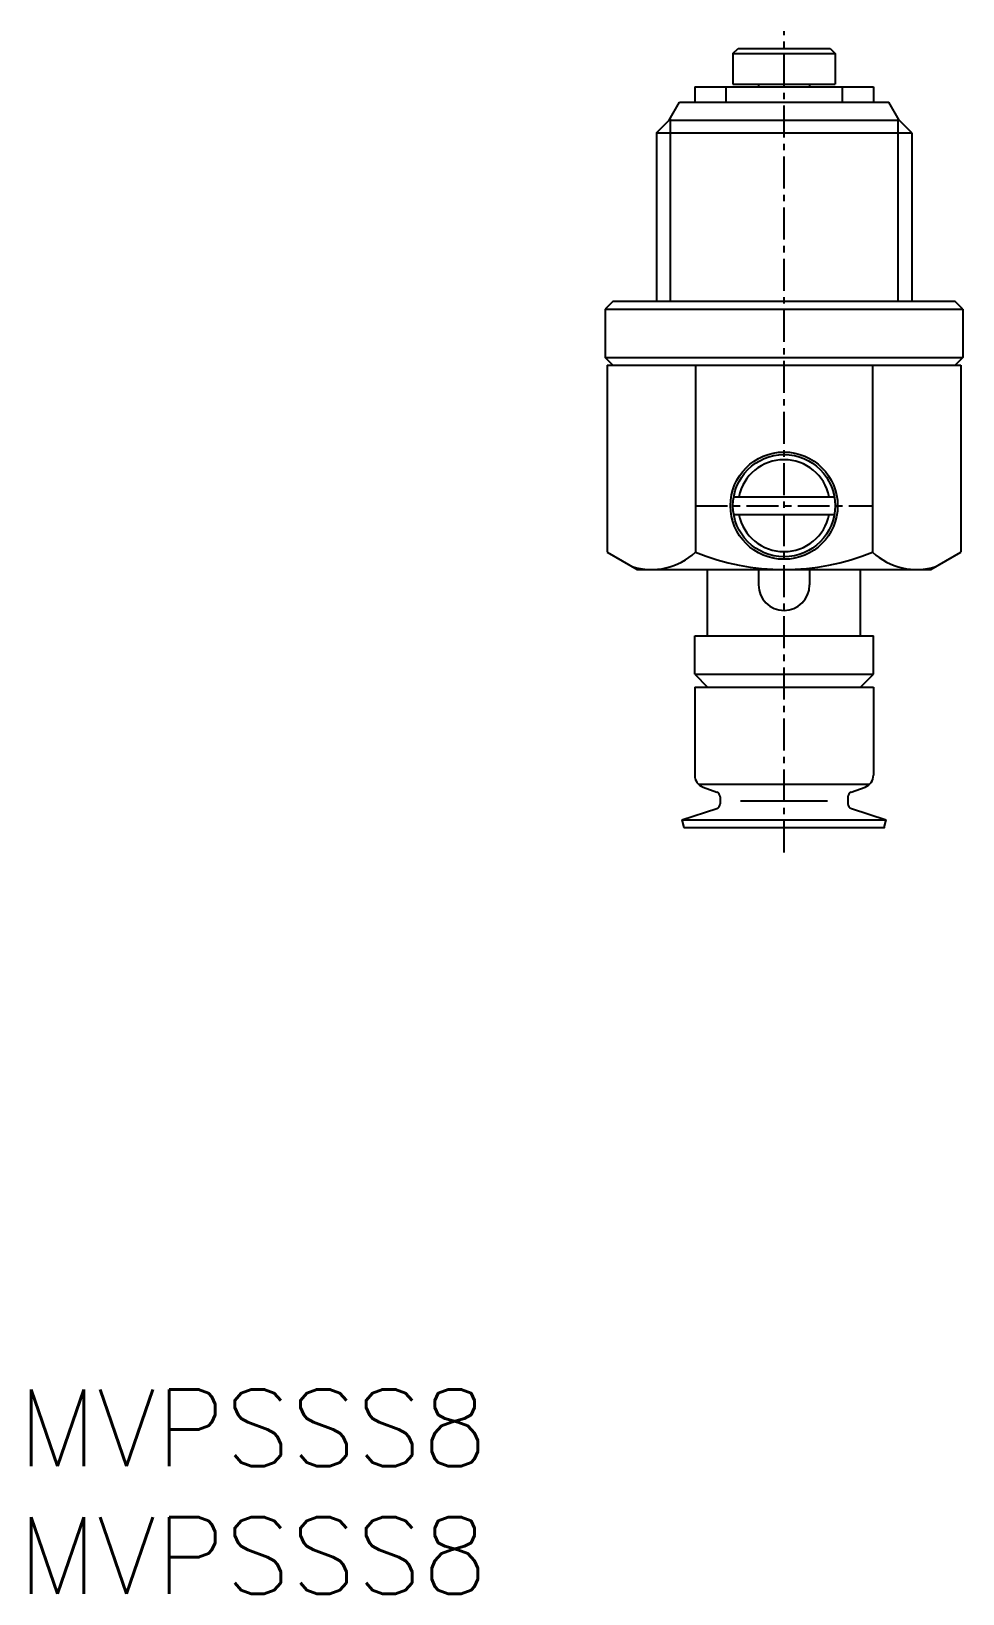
# Model space of a CAD drawing. Extents: x 0.5 to 37, y 0 to 61.2.
import ezdxf

# ---------------------------------------------------------------- set-up
doc = ezdxf.new("R2010")
doc.units = 0
doc.linetypes.add('CENTER', pattern=[2, 1.25, -0.25, 0.25, -0.25])
doc.layers.get('0').update_dxf_attribs({"linetype": 'CONTINUOUS'})
doc.layers.add('CENTER', color=1, linetype='CENTER')
doc.styles.get("Standard").update_dxf_attribs({"font": 'txt.shx'})

# ---------------------------------------------------------------- blocks, each defined once
blk = doc.blocks.new('*U6')
at = {"color": 7, "linetype": 'CONTINUOUS'}
blk.add_text('MVPSSS8', height=3, dxfattribs=at).set_placement((0, 0))
blk = doc.blocks.new('*U7')
at = {"color": 7, "linetype": 'CONTINUOUS'}
blk.add_text('MVPSSS8', height=3, dxfattribs=at).set_placement((0, 5))

msp = doc.modelspace()

# ---------------------------------------------------------------- linework, layer by layer
at = {"color": 7, "linetype": 'CONTINUOUS'}
for p, q in [((28, 60.3), (28.2, 60.5)), ((28, 60.3), (28, 59.1)), ((28, 60.3), (32, 60.3)), ((28.2, 60.5), (31.8, 60.5)), ((31.8, 60.5), (32, 60.3)), ((32, 60.3), (32, 59.1)), ((26.5, 59), (26.5, 58.4)), ((26.5, 59), (33.5, 59)), ((27.72, 59), (27.72, 58.4)), ((28, 59.1), (32, 59.1)), ((29, 59.1), (29, 59)), ((31, 59.1), (31, 59)), ((32.28, 59), (32.28, 58.4)), ((33.5, 59), (33.5, 58.4)), ((25.496, 57.7), (25.9, 58.4)), ((25.9, 58.4), (34.1, 58.4)), ((34.504, 57.7), (34.1, 58.4)), ((25, 57.204), (25.496, 57.7)), ((25.496, 57.7), (34.504, 57.7)), ((25.541, 57.746), (25.541, 50.6)), ((34.458, 57.746), (34.458, 50.6)), ((35, 57.204), (34.504, 57.7)), ((25, 57.204), (35, 57.204)), ((25, 57.204), (25, 50.6)), ((35, 57.204), (35, 50.6)), ((23.3, 50.6), (23, 50.3)), ((23, 50.3), (37, 50.3)), ((23, 50.3), (23, 48.4)), ((36.7, 50.6), (23.3, 50.6)), ((37, 50.3), (36.7, 50.6)), ((37, 50.3), (37, 48.4)), ((23, 48.4), (37, 48.4)), ((23.3, 48.1), (23, 48.4)), ((37, 48.4), (36.7, 48.1)), ((23.072, 48.1), (36.928, 48.1)), ((23.072, 48.1), (23.072, 40.78)), ((26.536, 48.1), (26.536, 40.78)), ((33.464, 48.1), (33.464, 40.78)), ((36.928, 48.1), (36.928, 40.78)), ((28.031, 42.95), (31.969, 42.95)), ((28.031, 42.25), (31.969, 42.25)), ((23.072, 40.78), (24.25, 40.1)), ((35.75, 40.1), (36.928, 40.78)), ((24.25, 40.1), (35.75, 40.1)), ((27, 37.5), (27, 40.1)), ((29, 40.1), (29, 39.5)), ((31, 40.1), (31, 39.5)), ((33, 37.5), (33, 40.1)), ((26.5, 37.5), (33.5, 37.5)), ((26.5, 36), (26.5, 37.5)), ((33.5, 36), (33.5, 37.5)), ((26.5, 36), (33.5, 36)), ((26.5, 36), (27, 35.5)), ((26.5, 35.5), (26.5, 32.05)), ((26.5, 35.5), (33.5, 35.5)), ((33, 35.5), (33.5, 36)), ((33.5, 35.5), (33.5, 32.05)), ((26.643, 31.7), (33.357, 31.7)), ((26.829, 31.58), (27.368, 31.384)), ((32.632, 31.384), (33.171, 31.58)), ((26, 30.3), (27.362, 30.742)), ((27.5, 31.196), (27.5, 30.933)), ((28.296, 31.046), (31.704, 31.046)), ((32.5, 31.196), (32.5, 30.933)), ((32.638, 30.742), (34, 30.3)), ((26, 30.3), (34, 30.3)), ((26, 30.3), (26.08, 30)), ((26.08, 30), (33.92, 30)), ((33.92, 30), (34, 30.3))]:
    msp.add_line(p, q, dxfattribs=at)
for radius in [2.1, 2]:
    msp.add_circle((30, 42.6), radius, dxfattribs=at)
for centre, radius, start, end in [((30, 42.6), 1.8, 11.21228, 168.78772), ((30, 42.6), 1.8, 191.21228, 348.78772), ((24.804, 42.645), 2.545, 252.88329, 312.8833), ((30, 49.261), 9.161, 247.78069, 292.21931), ((35.196, 42.645), 2.545, 227.11672, 287.11671), ((30, 39.5), 1, 180, 0), ((27, 32.05), 0.5, 180, 250.00001), ((33, 32.05), 0.5, 289.99999, 0), ((27.3, 31.196), 0.2, 0, 70.00002), ((32.7, 31.196), 0.2, 109.99998, 180), ((27.3, 30.933), 0.2, 287.99998, 0), ((32.7, 30.933), 0.2, 179.99998, 252.00002)]:
    msp.add_arc(centre, radius, start, end, dxfattribs=at)
for p in [(30, 30), (33.92, 30)]:
    msp.add_point(p, dxfattribs=at)
at = {"layer": 'CENTER', "color": 1, "linetype": 'CENTER'}
for p, q in [((30, 29.018), (30, 61.175)), ((26.536, 42.6), (33.464, 42.6))]:
    msp.add_line(p, q, dxfattribs=at)

# ---------------------------------------------------------------- block references
at = {"color": 7, "linetype": 'CONTINUOUS'}
for name in ['*U7', '*U6']:
    msp.add_blockref(name, (0, 0), dxfattribs=at)

doc.saveas('drawing.dxf')
